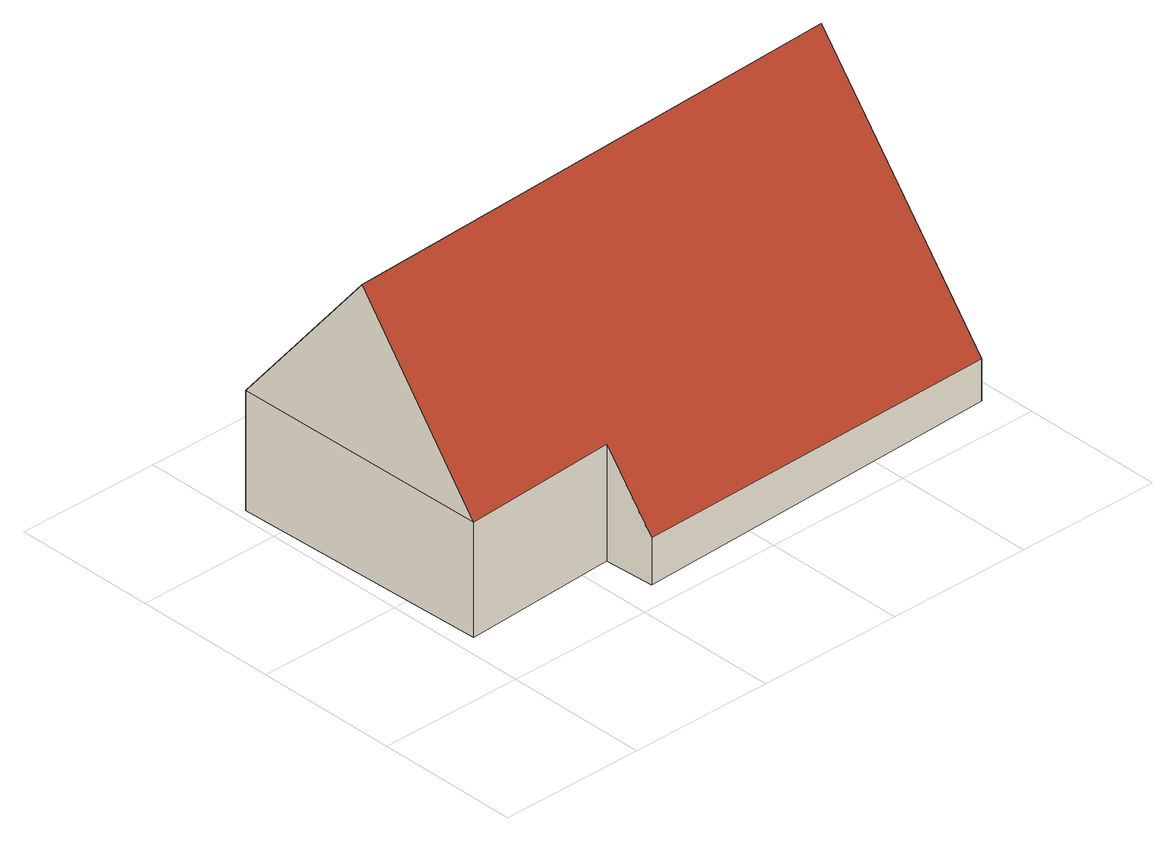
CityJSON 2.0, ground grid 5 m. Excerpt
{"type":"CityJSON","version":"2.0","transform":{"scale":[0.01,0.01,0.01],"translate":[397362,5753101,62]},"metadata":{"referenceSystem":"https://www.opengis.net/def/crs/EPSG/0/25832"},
"CityObjects":{
"building1":{"type":"Building","attributes":{"Gemeindeschluessel":"05515000","Geometrietyp2DReferenz":"3000","function":"31001_2700","roofType":"5000","measuredHeight":9.88},"geometry":[{"type":"Solid","lod":"2","boundaries":[[[[0,1,2,3]],[[4,5,1,0]],[[6,7,5,4]],[[8,9,7,6]],[[10,11,9,8]],[[3,2,11,10]],[[10,12,13,4,0,3]],[[12,8,6,13]],[[4,13,6]],[[8,12,10]],[[1,5,7,9,11,2]]]],"semantics":{"surfaces":[{"type":"WallSurface"},{"type":"RoofSurface"},{"type":"GroundSurface"}],"values":[[0,0,0,0,0,0,1,1,0,0,2]]}}]}
},
"vertices":[
[601,264,482],[601,264,86],[610,88,86],[610,88,246],[61,237,477],[61,237,86],[33,1150,494],[33,1150,86],[1884,1234,494],[1884,1234,86],[1933,135,229],[1933,135,86],[1905,768,1074],[48,684,1074]
]}
